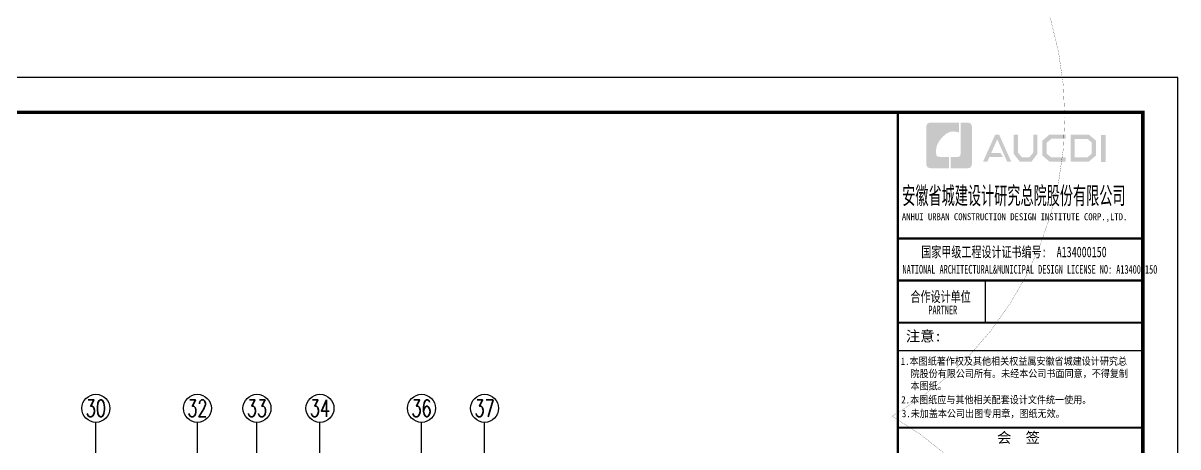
# Model space of a CAD drawing. Extents: x -668857 to 185752, y -270966 to 286822.
# Drawn here: x -168713 to -135737, y -198614 to -186517 of the extents above; entities that cross this region are included whole.
import ezdxf
from ezdxf.enums import TextEntityAlignment as Align

# ---------------------------------------------------------------- set-up
doc = ezdxf.new("R2010")
doc.units = 0
doc.header["$LTSCALE"] = 1000
doc.linetypes.add('DOTE', pattern=[2.42, 2, -0.2, 0.02, -0.2])
doc.layers.get('0').update_dxf_attribs({"linetype": 'CONTINUOUS'})
for name, color, linetype in [('-TK', 7, 'CONTINUOUS'), ('A-AXIS', 1, 'CONTINUOUS'), ('A-DOTE', 10, 'DOTE'), ('AXIS_NUM', 7, 'CONTINUOUS'), ('图签文字', 4, 'CONTINUOUS')]:
    doc.layers.add(name, color=color, linetype=linetype)
doc.layers.add('图框', color=9, linetype='CONTINUOUS', lineweight=18)
doc.layers.add('审图修改', color=2, linetype='CONTINUOUS', plot=False)
doc.styles.add('HT', font='simhei.ttf')
doc.styles.add('TSSD_Axis', font='complex.shx', dxfattribs={"width": 0.7, "bigfont": 'hztxt.shx'})
doc.styles.add('建筑图签-1', font='simhei.ttf', dxfattribs={"width": 0.7})

# ---------------------------------------------------------------- blocks, each defined once
blk = doc.blocks.new('院标1')
h = blk.add_hatch(color=150)
h.dxf.hatch_style = 1
h.set_gradient(color1=(33, 113, 253), color2=(33, 113, 253), tint=1, name='INVCURVED')
edge = h.paths.add_edge_path()
edge.add_spline(control_points=[(116373, 648379), (116379, 648379), (116382, 648379), (116391, 648379), (116391, 648379), (116391, 648379), (116616, 648379), (116616, 648379), (116616, 648379), (116616, 648379), (116616, 648054), (116616, 648054), (116616, 648054), (116616, 648054), (116108, 648054), (116108, 648054), (116108, 648054), (116028, 648054), (115963, 648111), (115963, 648199), (115963, 648199), (115963, 648199), (115963, 649215), (115963, 649215), (115963, 649215), (115963, 649295), (116018, 649360), (116108, 649360), (116108, 649360), (116108, 649360), (116897, 649360), (116897, 649360), (116897, 649360), (116897, 649360), (116897, 649080), (116897, 649080), (116897, 649080), (116897, 649080), (116566, 649140), (116356, 648859), (116356, 648859), (116245, 648719), (116240, 648545), (116247, 648466), (116247, 648466), (116254, 648386), (116247, 648466), (116247, 648466), (116247, 648466), (116247, 648466), (116258, 648374), (116373, 648379)], knot_values=[0, 0, 0, 0, 0.071429, 0.071429, 0.071429, 0.107143, 0.142857, 0.142857, 0.142857, 0.178571, 0.214286, 0.214286, 0.214286, 0.25, 0.285714, 0.285714, 0.285714, 0.321429, 0.357143, 0.357143, 0.357143, 0.392857, 0.428571, 0.428571, 0.428571, 0.464286, 0.5, 0.5, 0.5, 0.535714, 0.571429, 0.571429, 0.571429, 0.607143, 0.642857, 0.642857, 0.642857, 0.678571, 0.714286, 0.714286, 0.714286, 0.75, 0.785714, 0.785714, 0.785714, 0.821429, 0.857143, 0.857143, 0.857143, 0.928571, 1, 1, 1, 1], degree=3, periodic=0)
h = blk.add_hatch(color=150)
h.dxf.hatch_style = 1
h.set_gradient(color1=(33, 113, 253), color2=(33, 113, 253), tint=1, name='INVCURVED')
edge = h.paths.add_edge_path()
edge.add_spline(control_points=[(117268, 649215), (117268, 649215), (117268, 648199), (117268, 648199), (117268, 648199), (117268, 648114), (117212, 648054), (117123, 648054), (117123, 648054), (117123, 648054), (116663, 648054), (116663, 648054), (116663, 648054), (116663, 648054), (116663, 648379), (116663, 648379), (116663, 648379), (116663, 648379), (116865, 648379), (116865, 648379), (116865, 648379), (116907, 648379), (116941, 648413), (116941, 648455), (116941, 648455), (116941, 648455), (116941, 649360), (116941, 649360), (116941, 649360), (116941, 649360), (117123, 649360), (117123, 649360), (117123, 649360), (117204, 649360), (117268, 649306), (117268, 649215)], knot_values=[0, 0, 0, 0, 0.1, 0.1, 0.1, 0.15, 0.2, 0.2, 0.2, 0.25, 0.3, 0.3, 0.3, 0.35, 0.4, 0.4, 0.4, 0.45, 0.5, 0.5, 0.5, 0.55, 0.6, 0.6, 0.6, 0.65, 0.7, 0.7, 0.7, 0.75, 0.8, 0.8, 0.8, 0.9, 1, 1, 1, 1], degree=3, periodic=0)
blk = doc.blocks.new('A1')
at = {"layer": '图框'}
h = blk.add_hatch(color=256, dxfattribs=at)
h.paths.add_polyline_path([(81908, 57758), (82034, 57758), (82034, 56988), (81908, 56988)])
h.paths.add_polyline_path([(81156, 57642), (81156, 57116), (81516, 57116), (81640, 57223), (81640, 57541), (81520, 57642)], flags=16)
h.paths.add_polyline_path([(81038, 57760), (81038, 56998), (81560, 56998), (81759, 57168), (81759, 57596), (81563, 57760)])
h.paths.add_polyline_path([(80895, 57764), (80895, 57648), (80488, 57648), (80355, 57537), (80355, 57218), (80488, 57115), (80897, 57115), (80897, 56993), (80433, 56993), (80231, 57168), (80231, 57596), (80429, 57764)])
h.paths.add_polyline_path([(79412, 57762), (79532, 57762), (79532, 57251), (79646, 57120), (79857, 57120), (79971, 57251), (79971, 57762), (80085, 57762), (80085, 57214), (79921, 56997), (79583, 56997), (79412, 57216)])
h.paths.add_polyline_path([(78880, 57760), (78997, 57760), (79339, 56996), (79223, 56996), (78942, 57630), (78767, 57242), (79038, 57242), (79099, 57127), (78718, 57127), (78659, 56994), (78536, 56994)])
blk.add_lwpolyline([(0, 59400), (0, 0), (84100, 0), (84100, 59400)], close=True)
at = {"const_width": 100}
blk.add_lwpolyline([(2500, 58400), (2500, 1000), (83100, 1000), (83100, 58400)], close=True, dxfattribs=at)
at = {"layer": '图框'}
for p, q in [((76100, 54800), (83100, 54800)), ((76100, 54800), (83100, 54800)), ((76100, 53600), (83100, 53600))]:
    blk.add_line(p, q, dxfattribs=at)
for points, const_width in [([(76100, 1000), (76100, 58400)], 70), ([(76100, 54800), (83100, 54800)], 60), ([(76100, 53600), (83100, 53600)], 60), ([(76100, 53600), (83100, 53600)], 60), ([(78600, 53600), (78600, 52400)], 35), ([(76100, 52400), (83100, 52400)], 60), ([(76100, 52400), (83100, 52400)], 60), ([(76100, 51599), (83100, 51599)], 35), ([(76108, 49400), (83108, 49400)], 60)]:
    blk.add_lwpolyline(points, dxfattribs=dict(at, const_width=const_width))
blk.add_blockref('院标1', (-39049, -591249))
for s, height, style, width, p in [('ANHUI URBAN CONSTRUCTION DESIGN INSTITUTE CORP.,LTD.', 200, '建筑图签-1', 0.91, (76218, 55322)), ('NATIONAL ARCHITECTURAL&MUNICIPAL DESIGN LICENSE NO: A134000150', 250, '建筑图签-1', 0.6, (76237, 53795)), ('PARTNER', 250, '建筑图签-1', 0.6, (76975, 52634)), ('1.本图纸著作权及其他相关权益属安徽省城建设计研究总', 210, 'HT', 0.88, (76186, 51193)), ('院股份有限公司所有。未经本公司书面同意，不得复制', 210, 'HT', 0.88, (76465, 50839)), ('本图纸。', 210, 'HT', 0.88, (76465, 50489)), (' 2.本图纸应与其他相关配套设计文件统一使用。 ', 210, 'HT', 0.88, (76075, 50092)), ('3.未加盖本公司出图专用章，图纸无效。', 210, 'HT', 0.88, (76218, 49698))]:
    blk.add_text(s, height=height, dxfattribs=dict(at, style=style, width=width)).set_placement(p)
at = {"layer": '图签文字', "color": 7, "style": '建筑图签-1'}
for s, height, width, p in [('安徽省城建设计研究总院股份有限公司', 500, 0.55, (76228, 55777)), ('国家甲级工程设计证书编号:  A134000150', 300, 0.7, (76772, 54267)), ('合作设计单位', 300, 0.7, (76465, 52990))]:
    blk.add_text(s, height=height, dxfattribs=dict(at, width=width)).set_placement(p)
for s, p in [('注意:', (76331, 51863)), ('会  签', (78935, 48968))]:
    blk.add_text(s, height=300, dxfattribs=at).set_placement(p)
blk = doc.blocks.new('ts_axno')
at = {"color": 0, "linetype": 'ByBlock', "lineweight": -2}
blk.add_circle((0, 0), 0.5, dxfattribs=at)
at = {"color": 0, "linetype": 'ByBlock', "lineweight": -2, "style": 'TSSD_Axis', "width": 0.7}
blk.add_attdef('A', text='', height=0.6, dxfattribs=at).set_placement((0, 0), align=Align.MIDDLE_CENTER)
blk = doc.blocks.new('20210726.16395156')
at = {"layer": 'A-AXIS'}
for p, q in [((43500, 18249.9), (43500, 21049.9)), ((46400, 18249.9), (46400, 21049.9)), ((48100, 18249.9), (48100, 21049.9)), ((49900, 18249.9), (49900, 21049.9)), ((52800, 18249.9), (52800, 21049.9)), ((54600, 18249.9), (54600, 21049.9))]:
    blk.add_line(p, q, dxfattribs=at)
ref = blk.add_blockref('ts_axno', (43500, 21449.9), dxfattribs=dict(at, xscale=800, yscale=800, zscale=800))
ref.add_attrib('18', '30', dxfattribs={"layer": 'AXIS_NUM', "height": 480, "style": 'TSSD_Axis', "width": 0.7}).set_placement((43500, 21449.9), align=Align.MIDDLE_CENTER)
ref = blk.add_blockref('ts_axno', (46400, 21449.9), dxfattribs=dict(at, xscale=800, yscale=800, zscale=800))
ref.add_attrib('19', '32', dxfattribs={"layer": 'AXIS_NUM', "height": 480, "style": 'TSSD_Axis', "width": 0.7}).set_placement((46400, 21449.9), align=Align.MIDDLE_CENTER)
ref = blk.add_blockref('ts_axno', (48100, 21449.9), dxfattribs=dict(at, xscale=800, yscale=800, zscale=800))
ref.add_attrib('20', '33', dxfattribs={"layer": 'AXIS_NUM', "height": 480, "style": 'TSSD_Axis', "width": 0.7}).set_placement((48100, 21449.9), align=Align.MIDDLE_CENTER)
ref = blk.add_blockref('ts_axno', (49900, 21449.9), dxfattribs=dict(at, xscale=800, yscale=800, zscale=800))
ref.add_attrib('21', '34', dxfattribs={"layer": 'AXIS_NUM', "height": 480, "style": 'TSSD_Axis', "width": 0.7}).set_placement((49900, 21449.9), align=Align.MIDDLE_CENTER)
ref = blk.add_blockref('ts_axno', (52800, 21449.9), dxfattribs=dict(at, xscale=800, yscale=800, zscale=800))
ref.add_attrib('22', '36', dxfattribs={"layer": 'AXIS_NUM', "height": 480, "style": 'TSSD_Axis', "width": 0.7}).set_placement((52800, 21449.9), align=Align.MIDDLE_CENTER)
ref = blk.add_blockref('ts_axno', (54600, 21449.9), dxfattribs=dict(at, xscale=800, yscale=800, zscale=800))
ref.add_attrib('23', '37', dxfattribs={"layer": 'AXIS_NUM', "height": 480, "style": 'TSSD_Axis', "width": 0.7}).set_placement((54600, 21449.9), align=Align.MIDDLE_CENTER)

msp = doc.modelspace()

# ---------------------------------------------------------------- linework, layer by layer
at = {"layer": '审图修改', "const_width": 5}
msp.add_lwpolyline([(-229268, -180663.74, -0.57735027), (-212193.84, -180663.74, -0.57735027), (-195119.67, -180663.74, -0.57735027), (-178045.5, -180663.74, -0.57735027), (-160971.34, -180663.74, -0.57735027), (-143897.17, -180663.74, -0.57735027), (-143897.17, -197737.9, -0.57735027), (-143897.17, -214812.07, -0.57735027), (-143897.17, -231886.23, -0.57735027), (-143897.17, -248960.4, -0.57735027), (-143897.17, -266034.56, -0.57735027), (-160971.34, -266034.56, -0.57735027), (-178045.5, -266034.56, -0.57735027), (-195119.67, -266034.56, -0.57735027), (-212193.84, -266034.56, -0.57735027), (-229268, -266034.56, -0.57735027), (-229268, -248960.4, -0.57735027), (-229268, -231886.23, -0.57735027), (-229268, -214812.07, -0.57735027), (-229268, -197737.9, -0.57735027), (-229268, -180663.74, -0.57735027), (-229268, -180663.74, -0.57735027)], format="xyb", dxfattribs=at)

# ---------------------------------------------------------------- block references
at = {"layer": '-TK'}
msp.add_blockref('A1', (-219837.15, -247465.57), dxfattribs=at)
at = {"layer": 'A-DOTE'}
msp.add_blockref('20210726.16395156', (-210135.48, -218963.08), dxfattribs=at)

doc.saveas('drawing.dxf')
